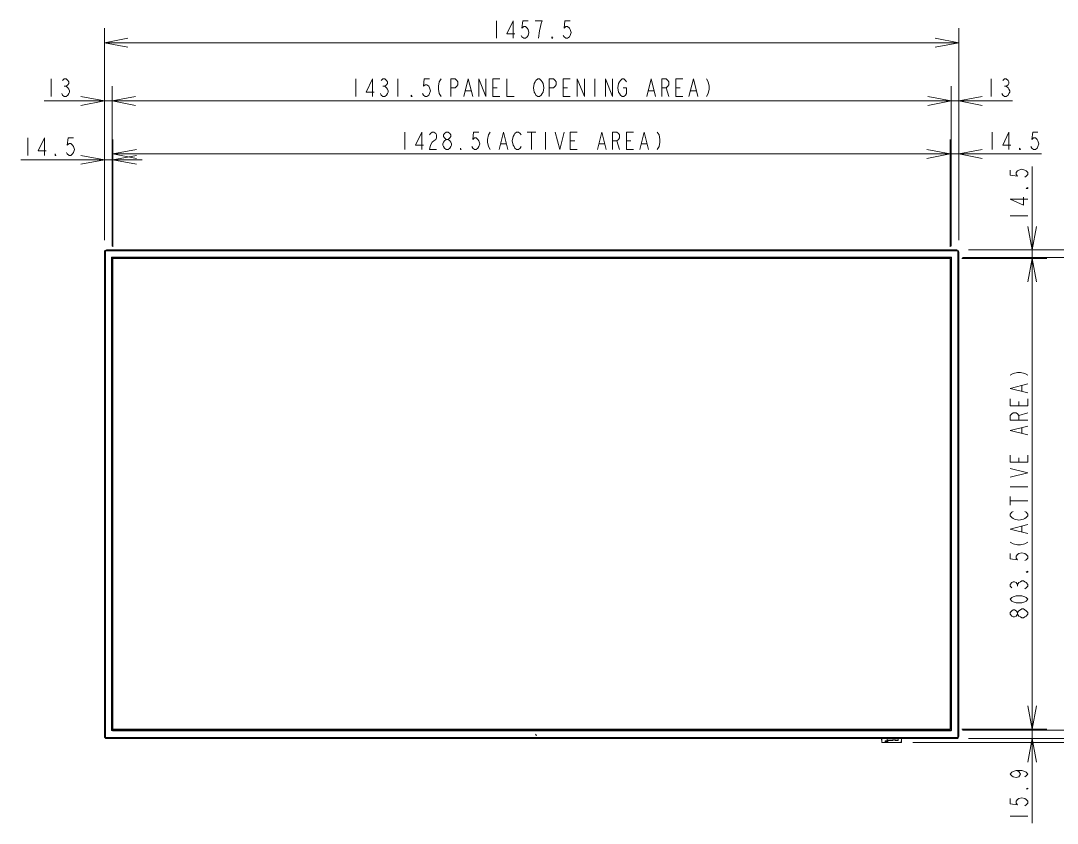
# Model space of a CAD drawing. Extents: x -382 to 1420, y -377 to 265.
# Drawn here: x -339.9 to -270.3, y -31.4 to 22.5 of the extents above; entities that cross this region are included whole.
import ezdxf

# ---------------------------------------------------------------- set-up
doc = ezdxf.new("R2010")
doc.units = 0
doc.header["$MEASUREMENT"] = 0
doc.layers.add('AV-Detl-Obje', color=84, linetype='CONTINUOUS')
doc.layers.add('PDF_レイヤー 1', color=7, linetype='CONTINUOUS')

msp = doc.modelspace()

# ---------------------------------------------------------------- linework, layer by layer
at = {"layer": 'AV-Detl-Obje', "lineweight": 0}
for points in [[(-334.31607, -25.62243, 0.41435293), (-334.19095, -25.74747), (-277.09052, -25.74747, 0.41435293), (-276.96541, -25.62243), (-276.96541, 6.93066, 0.41435293), (-277.09052, 7.05567), (-334.19101, 7.05567, 0.41435293), (-334.31607, 6.93063)], [(-333.84098, -25.17366, 0.41441133), (-333.79732, -25.21732), (-277.48417, -25.21732, 0.41441133), (-277.44049, -25.17366), (-277.44049, 6.53686, 0.4140078), (-277.48417, 6.58066), (-333.79736, 6.58066, 0.41494346), (-333.84098, 6.53693)]]:
    msp.add_lwpolyline(points, format="xyb", close=True, dxfattribs=at)
for points in [[(-334.19101, 7.00394), (-277.09052, 7.00394), (-277.09047, 7.06835), (-334.19095, 7.06835), (-334.19095, 7.00391, 0.41360231), (-334.26415, 6.93074)], [(-334.32874, -25.62243), (-334.26426, -25.62245), (-334.26426, 6.93063), (-334.32874, 6.93063), (-334.32874, -25.62245, 0.41431452), (-334.19095, -25.76023), (-334.19095, -25.69579), (-277.09052, -25.69578), (-277.09052, -25.76022), (-334.19101, -25.76022)], [(-333.79726, -25.19338, -0.41461514), (-333.81697, -25.17366), (-333.85238, -25.17366), (-333.8524, 6.53693), (-333.81698, 6.53693)], [(-333.79732, 6.59205, 0.12597286), (-333.83211, 6.58303), (-333.83336, 6.58234), (-333.83516, 6.58095), (-333.83711, 6.57956), (-333.83877, 6.57803), (-333.84016, 6.57665), (-333.84127, 6.57498), (-333.84155, 6.5747), (-333.84266, 6.57304), (-333.8435, 6.57137), (-333.84405, 6.5697), (-333.84461, 6.5679), (-333.84489, 6.56623), (-333.84493, 6.56459), (-333.84493, 6.5639), (-333.84493, 6.56251), (-333.84465, 6.56112), (-333.84437, 6.55973), (-333.84395, 6.55848), (-333.84368, 6.55793), (-333.84326, 6.55654), (-333.8427, 6.55543), (-333.84201, 6.55418), (-333.84145, 6.55293), (-333.84065, 6.55177), (-333.84051, 6.5515), (-333.84023, 6.55108), (-333.83995, 6.55066), (-333.83968, 6.55038), (-333.83954, 6.54997), (-333.8394, 6.54997), (-333.83912, 6.54955), (-333.83884, 6.54913), (-333.83871, 6.54886), (-333.83843, 6.54858), (-333.83815, 6.54816)], [(-333.81698, -25.17366), (-333.81698, 6.53686, -0.41461514), (-333.79732, 6.55663), (-333.79732, 6.59205), (-277.48417, 6.59208), (-277.48417, 6.55666), (-333.79736, 6.55666)], [(-277.48422, 6.55665, -0.41725352), (-277.4645, 6.53686), (-277.4645, -25.17366), (-277.42903, -25.17359), (-277.42903, 6.53693), (-277.46445, 6.53693)], [(-277.42903, 6.53693, 0.1243423), (-277.43812, 6.57177), (-277.43881, 6.57288), (-277.4402, 6.57483), (-277.44159, 6.57677), (-277.44298, 6.5783), (-277.4445, 6.57983), (-277.44603, 6.58094), (-277.44645, 6.58122), (-277.44798, 6.58233), (-277.44964, 6.58316), (-277.45145, 6.58371), (-277.45311, 6.58427), (-277.45492, 6.58455), (-277.45649, 6.58459), (-277.45718, 6.58459), (-277.45857, 6.58445), (-277.45996, 6.58431), (-277.46135, 6.58403), (-277.4626, 6.58362), (-277.46316, 6.58334), (-277.46454, 6.58292), (-277.46579, 6.58237), (-277.46704, 6.58167), (-277.46815, 6.58112), (-277.46927, 6.58028)], [(-276.95273, -25.62245), (-276.95273, 6.93063), (-277.01715, 6.93066), (-277.01715, -25.62243), (-276.95271, -25.62243, -0.41431452), (-277.09052, -25.76022)], [(-333.85238, -25.17366, 0.1243423), (-333.84336, -25.2085), (-333.84266, -25.20961), (-333.84127, -25.21156), (-333.83989, -25.21336), (-333.83836, -25.21503), (-333.83697, -25.21656), (-333.83544, -25.21767), (-333.83502, -25.21781), (-333.8335, -25.21892), (-333.83183, -25.21975), (-333.83003, -25.22045), (-333.82822, -25.221), (-333.82655, -25.22128), (-333.82491, -25.22125), (-333.82422, -25.22125), (-333.82283, -25.22111), (-333.82144, -25.22098), (-333.82019, -25.2207), (-333.8188, -25.22028), (-333.81825, -25.22), (-333.817, -25.21959), (-333.81575, -25.21903), (-333.8145, -25.21834), (-333.81325, -25.21778), (-333.81214, -25.21709)], [(-277.46445, -25.1736, -0.41461515), (-277.48413, -25.19332), (-333.79732, -25.19332), (-333.79736, -25.22871), (-277.48417, -25.22871), (-277.48417, -25.1933)], [(-277.48417, -25.22871, 0.12198061), (-277.44938, -25.21977), (-277.44813, -25.21893), (-277.44618, -25.21768), (-277.44438, -25.21629), (-277.44271, -25.21477), (-277.44132, -25.21324), (-277.44007, -25.21171), (-277.43993, -25.21143), (-277.43882, -25.20977), (-277.43799, -25.2081), (-277.4373, -25.2063), (-277.43688, -25.20463), (-277.4366, -25.20296), (-277.43646, -25.2013, 0.14194128), (-277.4408, -25.18841)], [(-280.79916, -25.76022), (-280.81502, -26.02007), (-280.81502, -26.03188), (-282.10852, -26.03188), (-282.10852, -26.02007), (-280.81502, -26.02007), (-280.80322, -26.02077, -0.39550552), (-280.81502, -26.03188)]]:
    msp.add_lwpolyline(points, format="xyb", dxfattribs=at)
for points in [[(-277.52318, 6.49718), (-333.75832, 6.49718), (-333.75832, -25.1339)], [(-277.52315, 6.49718), (-277.52315, -25.1339)], [(-333.75832, -25.13391), (-277.52318, -25.13391)], [(-282.1363, -25.76022), (-282.12032, -26.02075), (-282.10852, -26.02006)], [(-282.10852, -26.02007), (-282.12435, -25.76023)], [(-281.89085, -25.98453), (-281.72558, -25.98453)], [(-281.89079, -25.98453), (-281.72553, -25.98453), (-281.72553, -25.92162)], [(-281.36728, -25.76808), (-281.74919, -25.76808)], [(-281.74912, -25.76808), (-281.74912, -25.88626)], [(-281.74912, -25.88621), (-281.36721, -25.88621)], [(-281.72553, -25.92161), (-281.72553, -25.98452)], [(-281.36728, -25.88621), (-281.36728, -25.76802)], [(-281.25315, -25.88621), (-281.25315, -25.76802)], [(-281.01692, -25.76808), (-281.25315, -25.76808), (-281.25315, -25.88626)], [(-281.0169, -25.76808), (-281.25312, -25.76808)], [(-280.78729, -25.76022), (-280.80326, -26.02075)]]:
    msp.add_lwpolyline(points, dxfattribs=at)
for points in [[(-281.89085, -25.98452), (-281.89085, -25.92161)], [(-281.89079, -25.92161), (-281.72553, -25.92161)], [(-281.01692, -25.88621), (-281.25315, -25.88621)], [(-281.0169, -25.76802), (-281.0169, -25.88621)]]:
    msp.add_lwpolyline(points, close=True, dxfattribs=at)
for centre, radius, start, end in [((-334.19098, 6.93061), 0.13774, 89.9901261, 180.0098739), ((-277.09047, 6.93065), 0.13774, 359.9901261, 90.0098739), ((-277.0905, 6.93061), 0.07335, 0.0147588, 89.9852412), ((-277.43087, 6.52394), 0.06824, 124.2803078, 128.0360627), ((-334.19092, -25.62241), 0.07335, 180.0147587, 269.9852413), ((-333.85053, -25.16067), 0.06824, 304.2803077, 308.036063), ((-305.28556, -25.46183), 0.08281, 174.8403845, 265.3940964), ((-277.46917, -25.20728), 0.03408, 33.5670467, 40.9026215), ((-277.09054, -25.62245), 0.07335, 270.0147587, 359.9852413), ((-282.1085, -26.02001), 0.01185, 183.5775637, 269.8938453)]:
    msp.add_arc(centre, radius, start, end, dxfattribs=at)
at = {"layer": 'PDF_レイヤー 1', "lineweight": 0}
for points in [[(-308.00269, 22.46555), (-308.00269, 21.28455)], [(-306.88077, 21.28455), (-306.88077, 22.46555), (-307.2942, 21.5798), (-306.76272, 21.5798)], [(-305.8769, 22.46555), (-306.23117, 22.46555), (-306.29033, 21.97352), (-306.17215, 22.07198), (-306.0541, 22.07198), (-305.93592, 21.97352), (-305.8769, 21.87505), (-305.81787, 21.67826), (-305.8769, 21.48148), (-305.93592, 21.38301), (-306.0541, 21.28455), (-306.17215, 21.28455), (-306.29033, 21.38301), (-306.34935, 21.48148)], [(-305.16833, 21.28455), (-305.10931, 21.77659), (-305.05015, 22.07184), (-304.99113, 22.26863), (-304.93211, 22.46555), (-305.40456, 22.46555)], [(-303.04254, 22.46555), (-303.39681, 22.46555), (-303.45597, 21.97352), (-303.33779, 22.07198), (-303.2196, 22.07198), (-303.10156, 21.97352), (-303.04254, 21.87505), (-302.98351, 21.67826), (-303.04254, 21.48148), (-303.10156, 21.38301), (-303.2196, 21.28455), (-303.33779, 21.28455), (-303.45597, 21.38301), (-303.51486, 21.48148)], [(-334.32874, 7.71792), (-334.32874, 21.97346)], [(-276.95273, 7.71792), (-276.95273, 21.97346)], [(-332.75405, 21.28455), (-334.32877, 20.9893), (-332.75405, 20.69405)], [(-334.32874, 20.98931), (-276.95273, 20.98931)], [(-278.52737, 20.69406), (-276.95278, 20.98931), (-278.52737, 21.28456)], [(-337.90754, 18.55103), (-337.90754, 17.37002)], [(-337.13991, 18.45263), (-337.02173, 18.55096), (-336.90368, 18.55096), (-336.78564, 18.45263), (-336.72648, 18.35431), (-336.72648, 18.25585), (-336.78564, 18.15738), (-336.90368, 18.05906), (-336.78564, 17.96059), (-336.72648, 17.86213), (-336.66759, 17.76381), (-336.66759, 17.66534), (-336.72648, 17.56688), (-336.78564, 17.46855), (-336.90368, 17.37009), (-337.02173, 17.37009), (-337.13991, 17.46855), (-337.19893, 17.56688)], [(-317.4507, 18.55103), (-317.4507, 17.37002)], [(-316.32877, 17.37003), (-316.32877, 18.55104), (-316.74207, 17.66529), (-316.21059, 17.66529)], [(-315.73828, 18.45263), (-315.6201, 18.55096), (-315.50206, 18.55096), (-315.38401, 18.45263), (-315.32485, 18.35431), (-315.32485, 18.25585), (-315.38401, 18.15738), (-315.50206, 18.05906), (-315.38401, 17.96059), (-315.32485, 17.86213), (-315.26583, 17.76381), (-315.26583, 17.66534), (-315.32485, 17.56688), (-315.38401, 17.46855), (-315.50206, 17.37009), (-315.6201, 17.37009), (-315.73828, 17.46855), (-315.79731, 17.56688)], [(-314.61629, 18.55103), (-314.61629, 17.37002)], [(-312.49048, 18.55103), (-312.84475, 18.55103), (-312.90391, 18.05899), (-312.78573, 18.15745), (-312.66768, 18.15745), (-312.5495, 18.05899), (-312.49048, 17.96052), (-312.43145, 17.76374), (-312.49048, 17.56695), (-312.5495, 17.46848), (-312.66768, 17.37002), (-312.78573, 17.37002), (-312.90391, 17.46848), (-312.96293, 17.56695)], [(-311.72286, 18.55103), (-311.84105, 18.35424), (-311.89993, 18.05899), (-311.89993, 17.8622), (-311.84105, 17.56695), (-311.72286, 17.37002)], [(-311.0733, 17.37003), (-311.0733, 18.55104), (-310.77804, 18.55104), (-310.66, 18.45258), (-310.60098, 18.35425), (-310.60098, 18.15733), (-310.66, 18.059), (-310.77804, 17.96054), (-311.0733, 17.96054)], [(-310.18756, 17.37003), (-309.8923, 18.55104), (-309.59705, 17.37003)], [(-309.18376, 17.37003), (-309.18376, 18.55104), (-308.7113, 17.37003), (-308.7113, 18.55104)], [(-307.76651, 17.37003), (-308.23896, 17.37003), (-308.23896, 18.55104), (-307.76651, 18.55104)], [(-307.29413, 18.55103), (-307.29413, 17.37002), (-306.82167, 17.37002)], [(-304.45972, 17.37003), (-304.45972, 18.55104), (-304.16446, 18.55104), (-304.04642, 18.45258), (-303.9874, 18.35425), (-303.9874, 18.15733), (-304.04642, 18.059), (-304.16446, 17.96054), (-304.45972, 17.96054)], [(-303.04254, 17.37003), (-303.51486, 17.37003), (-303.51486, 18.55104), (-303.04254, 18.55104)], [(-302.57016, 17.37003), (-302.57016, 18.55104), (-302.0977, 17.37003), (-302.0977, 18.55104)], [(-301.38917, 18.55103), (-301.38917, 17.37002)], [(-300.68055, 17.37003), (-300.68055, 18.55104), (-300.20823, 17.37003), (-300.20823, 18.55104)], [(-299.49956, 17.96054), (-299.26333, 17.96054), (-299.26333, 17.56696), (-299.32235, 17.4685), (-299.44054, 17.37003), (-299.55858, 17.37003), (-299.67663, 17.4685), (-299.73579, 17.56696), (-299.79481, 17.66529), (-299.85383, 17.96054), (-299.79481, 18.25579), (-299.73579, 18.35425), (-299.67663, 18.45258), (-299.55858, 18.55104), (-299.44054, 18.55104), (-299.32235, 18.45258), (-299.26333, 18.35425)], [(-297.90519, 17.37003), (-297.60994, 18.55104), (-297.31468, 17.37003)], [(-296.90132, 17.37003), (-296.90132, 18.55104), (-296.60607, 18.55104), (-296.48802, 18.45258), (-296.429, 18.35425), (-296.429, 18.15733), (-296.48802, 18.059), (-296.60607, 17.96054), (-296.90132, 17.96054)], [(-295.48414, 17.37003), (-295.9566, 17.37003), (-295.9566, 18.55104), (-295.48414, 18.55104)], [(-295.07083, 17.37003), (-294.77558, 18.55104), (-294.48032, 17.37003)], [(-293.88984, 18.55103), (-293.77165, 18.35424), (-293.71263, 18.05899), (-293.71263, 17.8622), (-293.77165, 17.56695), (-293.88984, 17.37002)], [(-274.76678, 18.55103), (-274.76678, 17.37002)], [(-273.99909, 18.45263), (-273.88104, 18.55096), (-273.76286, 18.55096), (-273.64481, 18.45263), (-273.58579, 18.35431), (-273.58579, 18.25585), (-273.64481, 18.15738), (-273.76286, 18.05906), (-273.64481, 17.96059), (-273.58579, 17.86213), (-273.52677, 17.76381), (-273.52677, 17.66534), (-273.58579, 17.56688), (-273.64481, 17.46855), (-273.76286, 17.37009), (-273.88104, 17.37009), (-273.99909, 17.46855), (-274.05811, 17.56688)], [(-337.02178, 18.059), (-336.90374, 18.059)], [(-333.81698, 7.32427), (-333.81698, 18.05902)], [(-315.62016, 18.059), (-315.50197, 18.059)], [(-310.0695, 17.76375), (-309.71522, 17.76375)], [(-308.23895, 17.96054), (-307.9437, 17.96054)], [(-303.5149, 17.96054), (-303.21965, 17.96054)], [(-297.78706, 17.76375), (-297.43278, 17.76375)], [(-296.60607, 17.96054), (-296.429, 17.37003)], [(-295.95657, 17.96054), (-295.66132, 17.96054)], [(-294.9527, 17.76375), (-294.59843, 17.76375)], [(-277.4645, 7.32427), (-277.4645, 18.05902)], [(-273.88103, 18.059), (-273.76284, 18.059)], [(-338.37997, 17.0748), (-273.34949, 17.0748)], [(-335.90338, 16.77955), (-334.3288, 17.0748), (-335.90338, 17.37005)], [(-275.37802, 17.37003), (-276.95274, 17.07478), (-275.37802, 16.77953)], [(-314.14391, 14.9894), (-314.14391, 13.80839)], [(-313.02198, 13.80841), (-313.02198, 14.98941), (-313.43528, 14.10366), (-312.9038, 14.10366)], [(-312.49048, 14.79256), (-312.43145, 14.89102), (-312.31341, 14.98934), (-312.19522, 14.98934), (-312.07718, 14.89102), (-312.01816, 14.79256), (-312.01816, 14.59577), (-312.07718, 14.4973), (-312.19522, 14.39898), (-312.31341, 14.30052), (-312.43145, 14.10373), (-312.49048, 13.80848), (-312.01816, 13.80848)], [(-311.36855, 14.4973), (-311.48673, 14.59577), (-311.54575, 14.69409), (-311.54575, 14.79256), (-311.48673, 14.89102), (-311.36855, 14.98934), (-311.2505, 14.98934), (-311.13232, 14.89102), (-311.0733, 14.79256), (-311.0733, 14.69409), (-311.13232, 14.59577), (-311.2505, 14.4973)], [(-309.18376, 14.9894), (-309.53803, 14.9894), (-309.59705, 14.49736), (-309.47901, 14.59582), (-309.36082, 14.59582), (-309.24278, 14.49736), (-309.18376, 14.3989), (-309.12473, 14.20211), (-309.18376, 14.00532), (-309.24278, 13.90686), (-309.36082, 13.80839), (-309.47901, 13.80839), (-309.59705, 13.90686), (-309.65607, 14.00532)], [(-308.41606, 14.9894), (-308.53424, 14.79261), (-308.59327, 14.49736), (-308.59327, 14.30057), (-308.53424, 14.00532), (-308.41606, 13.80839)], [(-307.82557, 13.80841), (-307.53032, 14.98941), (-307.23507, 13.80841)], [(-306.34933, 14.00526), (-306.40835, 13.9068), (-306.52639, 13.80848), (-306.64458, 13.80848), (-306.76276, 13.9068), (-306.82165, 14.00526), (-306.88081, 14.10359), (-306.93983, 14.39884), (-306.88081, 14.69409), (-306.82165, 14.79256), (-306.76276, 14.89102), (-306.64458, 14.98934), (-306.52639, 14.98934), (-306.40835, 14.89102), (-306.34933, 14.79256)], [(-305.93595, 14.9894), (-305.34544, 14.9894)], [(-305.64071, 14.9894), (-305.64071, 13.80839)], [(-304.69589, 14.9894), (-304.69589, 13.80839)], [(-304.04641, 14.9894), (-303.75115, 13.80839), (-303.4559, 14.9894)], [(-302.57016, 13.80841), (-303.04248, 13.80841), (-303.04248, 14.98941), (-302.57016, 14.98941)], [(-301.21198, 13.80841), (-300.91673, 14.98941), (-300.62147, 13.80841)], [(-300.20818, 13.80841), (-300.20818, 14.98941), (-299.91293, 14.98941), (-299.79474, 14.89095), (-299.73572, 14.79249), (-299.73572, 14.5957), (-299.79474, 14.49723), (-299.91293, 14.39891), (-300.20818, 14.39891)], [(-298.79093, 13.80841), (-299.26339, 13.80841), (-299.26339, 14.98941), (-298.79093, 14.98941)], [(-298.37756, 13.80841), (-298.08231, 14.98941), (-297.78706, 13.80841)], [(-297.19656, 14.9894), (-297.07851, 14.79261), (-297.01949, 14.49736), (-297.01949, 14.30057), (-297.07851, 14.00532), (-297.19656, 13.80839)], [(-274.70229, 14.9894), (-274.70229, 13.80839)], [(-273.58036, 13.80841), (-273.58036, 14.98941), (-273.9938, 14.10366), (-273.46218, 14.10366)], [(-271.63174, 14.9894), (-271.98602, 14.9894), (-272.04504, 14.49736), (-271.92699, 14.59582), (-271.80881, 14.59582), (-271.69076, 14.49736), (-271.63174, 14.3989), (-271.57272, 14.20211), (-271.63174, 14.00532), (-271.69076, 13.90686), (-271.80881, 13.80839), (-271.92699, 13.80839), (-272.04504, 13.90686), (-272.10406, 14.00532)], [(-339.47715, 14.60118), (-339.47715, 13.42018)], [(-338.35515, 13.42019), (-338.35515, 14.6012), (-338.76859, 13.71544), (-338.23711, 13.71544)], [(-336.40655, 14.60118), (-336.76082, 14.60118), (-336.81984, 14.10914), (-336.7018, 14.20761), (-336.58361, 14.20761), (-336.46557, 14.10914), (-336.40655, 14.01068), (-336.34752, 13.81389), (-336.40655, 13.6171), (-336.46557, 13.51864), (-336.58361, 13.42018), (-336.7018, 13.42018), (-336.81984, 13.51864), (-336.87887, 13.6171)], [(-333.75832, 7.28454), (-333.75832, 14.49737)], [(-307.70744, 14.20205), (-307.35317, 14.20205)], [(-303.04254, 14.39891), (-302.74729, 14.39891)], [(-301.09392, 14.20205), (-300.73964, 14.20205)], [(-299.91293, 14.39891), (-299.73572, 13.80841)], [(-299.26337, 14.39891), (-298.96812, 14.39891)], [(-298.2595, 14.20205), (-297.90523, 14.20205)], [(-277.52315, 7.28454), (-277.52315, 14.49737)], [(-335.90338, 12.8297), (-334.3288, 13.12495), (-335.90338, 13.42021)], [(-332.18362, 13.80841), (-333.75834, 13.51316), (-332.18362, 13.2179)], [(-332.18362, 13.42019), (-333.75834, 13.12494), (-332.18362, 12.82969)], [(-333.75832, 13.51317), (-271.39553, 13.51317)], [(-275.37802, 13.80841), (-276.95274, 13.51316), (-275.37802, 13.2179)], [(-339.94952, 13.12494), (-331.78997, 13.12494)], [(-272.02031, -31.44981), (-272.02031, 12.67294)], [(-273.49662, 12.43681), (-273.49662, 12.08253), (-273.00458, 12.02351), (-273.1029, 12.14155), (-273.1029, 12.25974), (-273.00458, 12.37778), (-272.90612, 12.43681), (-272.70933, 12.49583), (-272.5124, 12.43681), (-272.41408, 12.37778), (-272.31561, 12.25974), (-272.31561, 12.14155), (-272.41408, 12.02351), (-272.5124, 11.96449)], [(-272.31563, 10.48819), (-273.49663, 10.48819), (-272.61088, 10.07475), (-272.61088, 10.60623)], [(-273.49662, 9.36619), (-272.31561, 9.36619)], [(-272.31556, 8.64306), (-272.02031, 7.06834), (-271.72505, 8.64306)], [(-276.30316, 7.06835), (-259.97058, 7.06835)], [(-276.7358, 6.49718), (-271.03617, 6.49718)], [(-276.69681, 6.55666), (-267.17529, 6.55666)], [(-273.49662, -1.34662), (-273.29983, -1.22844), (-273.00458, -1.16942), (-272.80765, -1.16942), (-272.5124, -1.22844), (-272.31561, -1.34662)], [(-272.31563, -2.52761), (-273.49663, -2.23236), (-272.31563, -1.93711)], [(-272.70926, -2.4095), (-272.70926, -2.05523)], [(-272.31563, -2.94093), (-272.31563, -3.41338), (-273.49663, -3.41338), (-273.49663, -2.94093)], [(-272.90612, -3.41337), (-272.90612, -3.11812)], [(-272.31563, -4.35817), (-273.49663, -4.35817), (-273.49663, -4.06292), (-273.39817, -3.94474), (-273.29971, -3.88572), (-273.10292, -3.88572), (-273.00445, -3.94474), (-272.90613, -4.06292), (-272.90613, -4.35817)], [(-272.90612, -4.06292), (-272.31561, -3.88572)], [(-272.31563, -5.36197), (-273.49663, -5.06672), (-272.31563, -4.77147)], [(-272.70926, -5.24392), (-272.70926, -4.88964)], [(-272.31563, -6.72016), (-272.31563, -7.19248), (-273.49663, -7.19248), (-273.49663, -6.72016)], [(-272.90612, -7.19253), (-272.90612, -6.89728)], [(-273.49662, -8.1964), (-272.31561, -7.90115), (-273.49662, -7.6059)], [(-273.49662, -8.84596), (-272.31561, -8.84596)], [(-273.49662, -10.08601), (-273.49662, -9.49551)], [(-273.49662, -9.79078), (-272.31561, -9.79078)], [(-272.5124, -10.49939), (-272.41408, -10.55842), (-272.31561, -10.67646), (-272.31561, -10.79464), (-272.41408, -10.91269), (-272.5124, -10.97171), (-272.61086, -11.03073), (-272.90612, -11.0899), (-273.20137, -11.03073), (-273.29969, -10.97171), (-273.39815, -10.91269), (-273.49662, -10.79464), (-273.49662, -10.67646), (-273.39815, -10.55842), (-273.29969, -10.49939)], [(-272.31563, -11.97564), (-273.49663, -11.68039), (-272.31563, -11.38513)], [(-272.70926, -11.85751), (-272.70926, -11.5031)], [(-273.49662, -12.56613), (-273.29983, -12.68417), (-273.00458, -12.74319), (-272.80765, -12.74319), (-272.5124, -12.68417), (-272.31561, -12.56613)], [(-273.49662, -13.33375), (-273.49662, -13.68803), (-273.00458, -13.74719), (-273.1029, -13.629), (-273.1029, -13.51082), (-273.00458, -13.39278), (-272.90612, -13.33375), (-272.70933, -13.27459), (-272.5124, -13.33375), (-272.41408, -13.39278), (-272.31561, -13.51082), (-272.31561, -13.629), (-272.41408, -13.74719), (-272.5124, -13.80607)], [(-273.39815, -15.63674), (-273.49662, -15.51856), (-273.49662, -15.40051), (-273.39815, -15.28233), (-273.29983, -15.22331), (-273.20137, -15.22331), (-273.1029, -15.28233), (-273.00458, -15.40051), (-272.90612, -15.28233), (-272.80765, -15.22331), (-272.70933, -15.16428), (-272.61086, -15.16428), (-272.5124, -15.22331), (-272.41408, -15.28233), (-272.31561, -15.40051), (-272.31561, -15.51856), (-272.41408, -15.63674), (-272.5124, -15.69577)], [(-273.00451, -15.51861), (-273.00451, -15.40043)], [(-273.00451, -17.40822), (-273.10283, -17.52627), (-273.2013, -17.58529), (-273.29976, -17.58529), (-273.39809, -17.52627), (-273.49655, -17.40822), (-273.49655, -17.29004), (-273.39809, -17.172), (-273.29976, -17.11297), (-273.2013, -17.11297), (-273.10283, -17.172), (-273.00451, -17.29004)], [(-276.7358, -25.13391), (-271.03617, -25.13391)], [(-276.69681, -25.19332), (-267.17529, -25.19332)], [(-280.02768, -26.03188), (-259.97057, -26.03188)], [(-276.30316, -25.76022), (-263.45097, -25.76022)], [(-271.72505, -27.33493), (-272.02031, -25.7602), (-272.31556, -27.33493)], [(-273.1029, -27.90683), (-272.90612, -27.966), (-272.80765, -28.14306), (-272.90612, -28.32027), (-273.1029, -28.37915), (-273.29969, -28.32027), (-273.39815, -28.26125), (-273.49662, -28.14306), (-273.39815, -28.02502), (-273.29969, -27.966), (-273.1029, -27.90683), (-272.70933, -27.90683), (-272.5124, -27.966), (-272.41408, -28.02502), (-272.31561, -28.14306), (-272.41408, -28.26125), (-272.5124, -28.32027)], [(-273.49662, -29.79646), (-273.49662, -30.15073), (-273.00458, -30.20989), (-273.1029, -30.09171), (-273.1029, -29.97353), (-273.00458, -29.85548), (-272.90612, -29.79646), (-272.70933, -29.73744), (-272.5124, -29.79646), (-272.41408, -29.85548), (-272.31561, -29.97353), (-272.31561, -30.09171), (-272.41408, -30.20989), (-272.5124, -30.26878)], [(-273.49662, -30.97745), (-272.31561, -30.97745)]]:
    msp.add_lwpolyline(points, dxfattribs=at)
for points in [[(-304.22353, 21.28455), (-304.28255, 21.28455), (-304.28255, 21.38287)], [(-304.93215, 17.56689), (-304.99117, 17.46857), (-305.10921, 17.3701), (-305.2274, 17.3701), (-305.34544, 17.46857), (-305.40447, 17.56689), (-305.46363, 17.66522), (-305.52265, 17.96047), (-305.46363, 18.25572), (-305.40447, 18.35418), (-305.34544, 18.45265), (-305.2274, 18.55097), (-305.10921, 18.55097), (-304.99117, 18.45265), (-304.93215, 18.35418), (-304.87312, 18.25572), (-304.81396, 17.96047), (-304.87312, 17.66522)], [(-313.67154, 17.37003), (-313.73056, 17.37003), (-313.73056, 17.4685)], [(-332.24228, 16.77953), (-333.817, 17.07478), (-332.24228, 17.37003), (-333.817, 17.07478)], [(-279.03913, 17.37005), (-277.46454, 17.0748), (-279.03913, 16.77955), (-277.46454, 17.0748)], [(-311.36855, 13.80841), (-311.48673, 13.90673), (-311.54575, 14.00519), (-311.60478, 14.10366), (-311.60478, 14.20198), (-311.54575, 14.30045), (-311.48673, 14.39891), (-311.36855, 14.49723), (-311.2505, 14.49723), (-311.13232, 14.39891), (-311.0733, 14.30045), (-311.01427, 14.20198), (-311.01427, 14.10366), (-311.0733, 14.00519), (-311.13232, 13.90673), (-311.2505, 13.80841)], [(-337.58754, 13.42019), (-337.64656, 13.42019), (-337.64656, 13.51865)], [(-310.36475, 13.80841), (-310.42377, 13.80841), (-310.42377, 13.90673)], [(-279.09779, 13.80842), (-277.52321, 13.51317), (-279.09779, 13.21792), (-277.52321, 13.51317)], [(-272.81273, 13.80841), (-272.87176, 13.80841), (-272.87176, 13.90673)], [(-272.31563, 11.25581), (-272.31563, 11.19679), (-272.41395, 11.19679)], [(-272.31556, 4.92254), (-272.02031, 6.49713), (-271.72505, 4.92254), (-272.02031, 6.49713)], [(-272.31563, -14.51475), (-272.31563, -14.57377), (-272.41395, -14.57377)], [(-272.31563, -16.40436), (-272.41395, -16.52254), (-272.51241, -16.58142), (-272.7092, -16.64045), (-273.10292, -16.64045), (-273.29971, -16.58142), (-273.39817, -16.52254), (-273.49663, -16.40436), (-273.39817, -16.28617), (-273.29971, -16.22729), (-273.10292, -16.16813), (-272.7092, -16.16813), (-272.51241, -16.22729), (-272.41395, -16.28617)], [(-272.31563, -17.40822), (-272.41395, -17.52627), (-272.51241, -17.58529), (-272.61088, -17.64431), (-272.7092, -17.64431), (-272.80767, -17.58529), (-272.90613, -17.52627), (-273.00445, -17.40822), (-273.00445, -17.29004), (-272.90613, -17.172), (-272.80767, -17.11297), (-272.7092, -17.05381), (-272.61088, -17.05381), (-272.51241, -17.11297), (-272.41395, -17.172), (-272.31563, -17.29004)], [(-271.72505, -23.55922), (-272.02031, -25.13394), (-272.31556, -23.55922), (-272.02031, -25.13394)], [(-272.31563, -29.08783), (-272.31563, -29.14699), (-272.41395, -29.14699)]]:
    msp.add_lwpolyline(points, close=True, dxfattribs=at)

doc.saveas('drawing.dxf')
